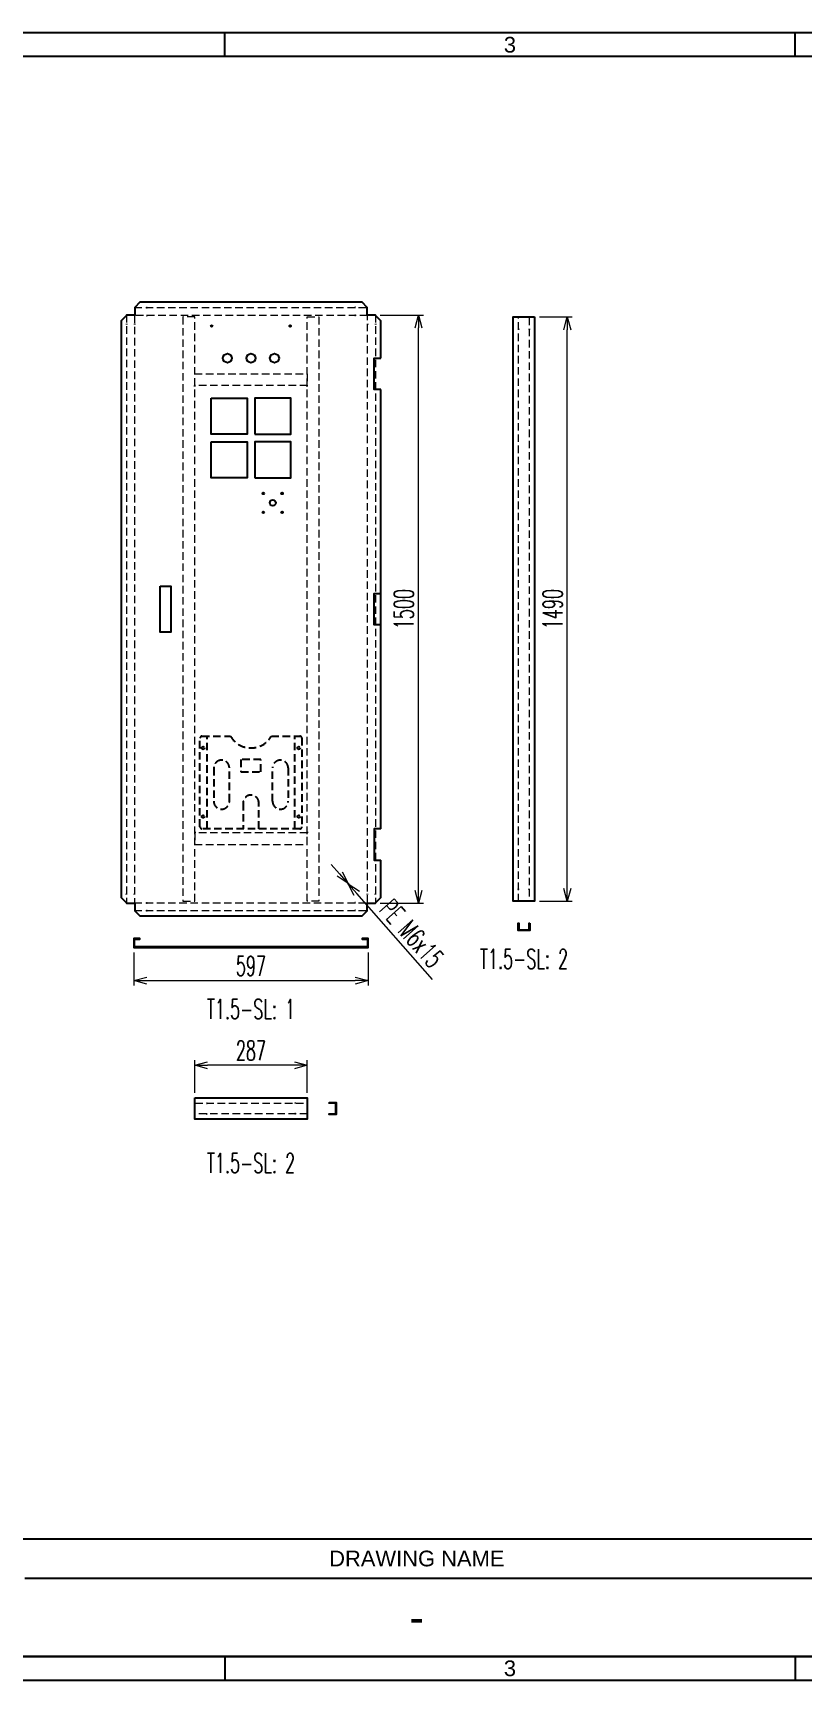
# Model space of a CAD drawing. Header units: millimetres. Extents: x 28713 to 59118, y -54378 to -19615.
# Drawn here: x 49719 to 51681, y -46563 to -42363 of the extents above; entities that cross this region are included whole.
import ezdxf
from ezdxf.enums import TextEntityAlignment as Align

# ---------------------------------------------------------------- set-up
doc = ezdxf.new("R2010")
doc.units = ezdxf.units.MM
doc.header["$LTSCALE"] = 3
doc.linetypes.add('HIDDEN', pattern=[9.525, 6.35, -3.175])
doc.layers.add('@.DM. NÉT ĐỨT', color=8, linetype='HIDDEN', lineweight=9)
for name, color, linetype in [('@.TEXT', 7, 'Continuous'), ('@.VISIBLE', 7, 'Continuous'), ('Ann_green', 3, 'Continuous'), ('dim', 7, 'Continuous')]:
    doc.layers.add(name, color=color, linetype=linetype)
doc.styles.add('Ann_w01', font='romans.shx', dxfattribs={"width": 0.6, "bigfont": 'chineset.shx'})
doc.styles.add('Arial', font='arial.ttf')
doc.dimstyles.new('Dim 01_SC25', dxfattribs={"dimscale": 25, "dimtxt": 2, "dimasz": 1.3, "dimexe": 0.5, "dimexo": 0.5, "dimgap": 0.5, "dimtad": 1, "dimdec": 1, "dimzin": 12, "dimdsep": 46, "dimtxsty": 'Ann_w01', "dimblk": 'OPEN30', "dimcen": 1.5, "dimclrd": 6, "dimclre": 6, "dimclrt": 3, "dimadec": 1, "dimazin": 3, "dimtm": 1e-09, "dimtfac": 1, "dimtdec": 1, "dimtmove": 0, "dimatfit": 3, "dimldrblk": 'OPEN30', "dimfxl": 1, "dimtolj": 1, "dimlwd": 20, "dimlwe": 20, "dimarcsym": 0})

# ---------------------------------------------------------------- blocks, each defined once
blk = doc.blocks.new('_Open30')
at = {"color": 0, "linetype": 'ByBlock', "lineweight": -2}
for p, q in [((-1, 0.27), (0, 0)), ((0, 0), (-1, -0.27)), ((0, 0), (-1, 0))]:
    blk.add_line(p, q, dxfattribs=at)
blk = doc.blocks.new('*D196')
at = {"layer": 'Defpoints', "color": 0, "transparency": 16777216}
for p in [(49977, -44694.5), (50574, -44694.5), (50574, -44779)]:
    blk.add_point(p, dxfattribs=at)
at = {"layer": 'dim', "color": 6, "lineweight": 20, "transparency": 16777216}
for p, q in [((49977, -44707), (49977, -44791.5)), ((50574, -44707), (50574, -44791.5)), ((50009.5, -44779), (50541.5, -44779))]:
    blk.add_line(p, q, dxfattribs=at)
at = {"layer": 'dim', "color": 6, "lineweight": 20, "transparency": 16777216, "xscale": 32.5, "yscale": 32.5, "zscale": 32.5, "rotation": 180}
blk.add_blockref('_Open30', (49977, -44779), dxfattribs=at)
at = {"layer": 'dim', "color": 6, "lineweight": 20, "transparency": 16777216, "xscale": 32.5, "yscale": 32.5, "zscale": 32.5}
blk.add_blockref('_Open30', (50574, -44779), dxfattribs=at)
at = {"layer": 'dim', "color": 3, "transparency": 16777216, "insert": (50275.5, -44741.5), "char_height": 50, "attachment_point": 5, "style": 'Ann_w01'}
blk.add_mtext('\\A1;597', dxfattribs=at)
blk = doc.blocks.new('*D175')
at = {"layer": 'Defpoints', "color": 0, "transparency": 16777216}
for p in [(50592.9, -43081.8), (50702.9, -43081.8), (50592.9, -44581.8)]:
    blk.add_point(p, dxfattribs=at)
at = {"layer": 'dim', "color": 6, "lineweight": 20, "transparency": 16777216}
for p, q in [((50605.4, -43081.8), (50715.4, -43081.8)), ((50702.9, -44549.3), (50702.9, -43114.3)), ((50605.4, -44581.8), (50715.4, -44581.8))]:
    blk.add_line(p, q, dxfattribs=at)
at = {"layer": 'dim', "color": 6, "lineweight": 20, "transparency": 16777216, "xscale": 32.5, "yscale": 32.5, "zscale": 32.5}
for p, rotation in [((50702.9, -43081.8), 90), ((50702.9, -44581.8), 270)]:
    blk.add_blockref('_Open30', p, dxfattribs=dict(at, rotation=rotation))
at = {"layer": 'dim', "color": 3, "transparency": 16777216, "insert": (50665.4, -43831.8), "char_height": 50, "attachment_point": 5, "rotation": 90, "style": 'Ann_w01'}
blk.add_mtext('\\A1;1500', dxfattribs=at)
blk = doc.blocks.new('*D176')
at = {"layer": 'Defpoints', "color": 0, "transparency": 16777216}
for p in [(50523.2, -44531.5), (50523.8, -44532.2)]:
    blk.add_point(p, dxfattribs=at)
at = {"layer": 'dim', "color": 6, "lineweight": 20, "transparency": 16777216}
for p, q in [((50501.7, -44507.1), (50480.2, -44482.7)), ((50523.2, -44531.5), (50523.8, -44532.2)), ((50738.5, -44775.9), (50545.3, -44556.6))]:
    blk.add_line(p, q, dxfattribs=at)
at = {"layer": 'dim', "color": 6, "lineweight": 20, "transparency": 16777216, "xscale": 32.5, "yscale": 32.5, "zscale": 32.5}
for p, rotation in [((50523.2, -44531.5), 311.381349988662), ((50523.8, -44532.2), 131.381349988662)]:
    blk.add_blockref('_Open30', p, dxfattribs=dict(at, rotation=rotation))
at = {"layer": 'dim', "color": 3, "transparency": 16777216, "insert": (50685.2, -44658.6), "char_height": 50, "attachment_point": 5, "rotation": 311.3813, "style": 'Ann_w01'}
blk.add_mtext('\\A1;PE M6x15', dxfattribs=at)
blk = doc.blocks.new('*D170')
at = {"layer": 'Defpoints', "color": 0, "transparency": 16777216}
for p in [(50999, -43086.8), (51082.2, -43086.8), (50999, -44576.8)]:
    blk.add_point(p, dxfattribs=at)
at = {"layer": 'dim', "color": 6, "lineweight": 20, "transparency": 16777216}
for p, q in [((51011.5, -43086.8), (51094.7, -43086.8)), ((51082.2, -44544.3), (51082.2, -43119.3)), ((51011.5, -44576.8), (51094.7, -44576.8))]:
    blk.add_line(p, q, dxfattribs=at)
at = {"layer": 'dim', "color": 6, "lineweight": 20, "transparency": 16777216, "xscale": 32.5, "yscale": 32.5, "zscale": 32.5}
for p, rotation in [((51082.2, -43086.8), 90), ((51082.2, -44576.8), 270)]:
    blk.add_blockref('_Open30', p, dxfattribs=dict(at, rotation=rotation))
at = {"layer": 'dim', "color": 3, "transparency": 16777216, "insert": (51044.7, -43831.8), "char_height": 50, "attachment_point": 5, "rotation": 90, "style": 'Ann_w01'}
blk.add_mtext('\\A1;1490', dxfattribs=at)
blk = doc.blocks.new('*D171')
at = {"layer": 'Defpoints', "color": 0, "transparency": 16777216}
for p in [(50132, -44994.8), (50132, -45078.1), (50419, -45078.1)]:
    blk.add_point(p, dxfattribs=at)
at = {"layer": 'dim', "color": 6, "lineweight": 20, "transparency": 16777216}
for p, q in [((50132, -45065.6), (50132, -44982.3)), ((50386.5, -44994.8), (50164.5, -44994.8)), ((50419, -45065.6), (50419, -44982.3))]:
    blk.add_line(p, q, dxfattribs=at)
at = {"layer": 'dim', "color": 6, "lineweight": 20, "transparency": 16777216, "xscale": 32.5, "yscale": 32.5, "zscale": 32.5, "rotation": 180}
blk.add_blockref('_Open30', (50132, -44994.8), dxfattribs=at)
at = {"layer": 'dim', "color": 6, "lineweight": 20, "transparency": 16777216, "xscale": 32.5, "yscale": 32.5, "zscale": 32.5}
blk.add_blockref('_Open30', (50419, -44994.8), dxfattribs=at)
at = {"layer": 'dim', "color": 3, "transparency": 16777216, "insert": (50275.5, -44957.3), "char_height": 50, "attachment_point": 5, "style": 'Ann_w01'}
blk.add_mtext('\\A1;287', dxfattribs=at)
blk = doc.blocks.new('KHUNG BAN VE (Made by Tung)')
at = {"layer": '@.VISIBLE', "color": 8}
for p, q in [((148.5, 207), (148.5, 210)), ((221.25, 207), (221.25, 210)), ((123, 13), (294, 13)), ((148.5, 3), (148.5, 0)), ((221.25, 3), (221.25, 0))]:
    blk.add_line(p, q, dxfattribs=at)
for points in [[(0, 0), (297, 0), (297, 210), (0, 210)], [(3, 3), (294, 3), (294, 207), (3, 207)], [(3, 18), (294, 18), (294, 3), (3, 3)]]:
    blk.add_lwpolyline(points, close=True, dxfattribs=at)
at = {"layer": '@.TEXT', "color": 1, "style": 'Arial'}
for p in [(184.875, 208.5), (184.875, 1.5)]:
    blk.add_text('3', height=2, dxfattribs=at).set_placement(p, align=Align.MIDDLE_CENTER)
at = {"layer": '@.TEXT', "color": 2, "style": 'Arial'}
blk.add_text('DRAWING NAME', height=2, dxfattribs=at).set_placement((173, 15.5), align=Align.MIDDLE_CENTER)
at = {"layer": '@.TEXT', "color": 1, "style": 'Arial'}
for tag, height, p in [('DESIGNER_NAME', 2, (38, 15.5)), ('PROJECT_CODE', 2, (258.5, 15.5)), ('SCALE', 2, (289, 15.5)), ('APPROVED_NAME', 2, (38, 10.5)), ('CUSTOMER_NAME', 2, (258.5, 10.5)), ('PAGE', 2, (289, 10.5)), ('DRAWING_NAME', 4, (173, 8)), ('TOTAL', 2, (289, 5.5))]:
    blk.add_attdef(tag, text='', height=height, dxfattribs=at).set_placement(p, align=Align.MIDDLE_CENTER)

msp = doc.modelspace()

# ---------------------------------------------------------------- linework, layer by layer
for p, q in [((49978.9, -43081.83), (49978.9, -43083.23)), ((50572.1, -43081.83), (50572.1, -43083.23)), ((49978.9, -44581.83), (49978.9, -44580.43)), ((50572.1, -44581.83), (50572.1, -44580.43))]:
    msp.add_line(p, q)
at = {"color": 1}
for p, q in [((50008.91, -43063.03), (50010.91, -43063.03)), ((50008.91, -43083.23), (50010.91, -43083.23)), ((50542.08, -43063.03), (50540.08, -43063.03)), ((50542.08, -43083.23), (50540.08, -43083.23)), ((49958.2, -43104.03), (49958.2, -43106.03)), ((49978.4, -43104.03), (49978.4, -43106.03)), ((50572.6, -43104.03), (50572.6, -43106.03)), ((50592.8, -43104.03), (50592.8, -43106.03)), ((50958.19, -43116.63), (50958.19, -43118.63)), ((50985.39, -43116.63), (50985.39, -43118.63)), ((49958.2, -44559.63), (49958.2, -44557.63)), ((49978.4, -44559.63), (49978.4, -44557.63)), ((50522.5, -44531.83), (50524.5, -44531.83)), ((50523.5, -44530.83), (50523.5, -44532.83)), ((50572.6, -44559.63), (50572.6, -44557.63)), ((50592.8, -44559.63), (50592.8, -44557.63)), ((50958.19, -44547.03), (50958.19, -44545.03)), ((50985.39, -44547.03), (50985.39, -44545.03)), ((50008.91, -44580.43), (50010.91, -44580.43)), ((50008.91, -44600.63), (50010.91, -44600.63)), ((50542.08, -44580.43), (50540.08, -44580.43)), ((50542.08, -44600.63), (50540.08, -44600.63)), ((50161.79, -45091.65), (50163.79, -45091.65)), ((50389.2, -45091.65), (50387.2, -45091.65)), ((50161.79, -45118.85), (50163.79, -45118.85)), ((50389.2, -45118.85), (50387.2, -45118.85))]:
    msp.add_line(p, q, dxfattribs=at)
for points in [[(50606.4, -43191.83), (50606.4, -43096.83), (50592.9, -43083.33), (50592.9, -43081.83), (50572.1, -43081.83), (50572.1, -43062.53), (50559, -43049.43), (49992, -43049.43), (49978.9, -43062.53), (49978.9, -43081.83), (49958.1, -43081.83), (49958.1, -43083.33), (49944.6, -43096.83), (49944.6, -44566.83), (49958.1, -44580.33), (49958.1, -44581.83), (49978.9, -44581.83), (49978.9, -44601.13), (49992, -44614.23), (50559, -44614.23), (50572.1, -44601.13), (50572.1, -44581.83), (50592.9, -44581.83), (50592.9, -44580.33), (50606.4, -44566.83), (50606.4, -44471.83)], [(50606.4, -43271.83), (50589.8, -43271.83), (50589.8, -43191.83), (50606.4, -43191.83)], [(50606.4, -44391.83), (50606.4, -43271.83)], [(50606.4, -43871.83), (50589.8, -43871.83), (50589.8, -43791.83), (50606.4, -43791.83)], [(50606.4, -44391.83), (50589.8, -44391.83), (50589.8, -44471.83), (50606.4, -44471.83)]]:
    msp.add_lwpolyline(points)
for points in [[(50998.99, -43086.83), (50998.99, -44576.83), (50944.59, -44576.83), (50944.59, -43086.83)], [(50044, -43773.08), (50071, -43773.08), (50071, -43890.58), (50044, -43890.58)], [(50986.79, -44632.97), (50986.79, -44650.97), (50956.79, -44650.97), (50956.79, -44632.97), (50958.29, -44632.97), (50958.29, -44649.47), (50985.29, -44649.47), (50985.29, -44632.97)], [(49978.5, -44693.05), (49978.5, -44673.05), (49992, -44673.05), (49992, -44671.55), (49977, -44671.55), (49977, -44694.55), (50574, -44694.55), (50574, -44671.55), (50559, -44671.55), (50559, -44673.05), (50572.5, -44673.05), (50572.5, -44693.05)], [(50132, -45078.05), (50419, -45078.05), (50419, -45132.45), (50132, -45132.45)], [(50475.14, -45090.25), (50493.14, -45090.25), (50493.14, -45120.25), (50475.14, -45120.25), (50475.14, -45118.75), (50491.64, -45118.75), (50491.64, -45091.75), (50475.14, -45091.75)]]:
    msp.add_lwpolyline(points, close=True)
for points in [[(50132, -43263.83), (50132, -43261.83), (50134, -43261.83)], [(50419, -43263.83), (50419, -43261.83), (50417, -43261.83)], [(50132, -44399.83), (50132, -44401.83), (50134, -44401.83)], [(50419, -44399.83), (50419, -44401.83), (50417, -44401.83)]]:
    msp.add_lwpolyline(points, dxfattribs=at)
at = {"color": 3}
for points in [[(50174, -43293.83), (50266, -43293.83), (50266, -43385.83), (50174, -43385.83)], [(50285, -43385.83), (50377, -43385.83), (50377, -43293.83), (50285, -43293.83)], [(50174, -43404.83), (50266, -43404.83), (50266, -43496.83), (50174, -43496.83)], [(50285, -43496.83), (50377, -43496.83), (50377, -43404.83), (50285, -43404.83)]]:
    msp.add_lwpolyline(points, close=True, dxfattribs=at)
for centre, radius in [((50215.5, -43191.83), 11.5), ((50275.5, -43191.83), 11.5), ((50335.5, -43191.83), 11.5), ((50307, -43536.83), 2.1), ((50331, -43560.83), 7.5), ((50355, -43536.83), 2.1), ((50307, -43584.83), 2.1), ((50355, -43584.83), 2.1)]:
    msp.add_circle(centre, radius)
at = {"layer": '@.DM. NÉT ĐỨT', "linetype": 'HIDDEN'}
for p, q in [((49958.2, -43081.83), (49958.2, -44581.83)), ((49978.4, -43063.03), (50572.6, -43063.03)), ((50592.8, -43081.83), (50592.8, -44581.83)), ((50958.19, -44576.83), (50958.19, -43088.23)), ((50985.39, -43088.23), (50985.39, -44576.83)), ((49978.4, -44600.63), (50572.6, -44600.63)), ((50133.4, -45091.65), (50419, -45091.65)), ((50419, -45118.85), (50133.4, -45118.85))]:
    msp.add_line(p, q, dxfattribs=at)
for points in [[(50572.6, -44580.43), (50572.6, -43083.23), (49978.4, -43083.23), (49978.4, -44580.43)], [(50102, -43086.83), (50102, -44576.83), (50132, -44576.83), (50132, -43086.83)], [(50449, -43086.83), (50449, -44576.83), (50419, -44576.83), (50419, -43086.83)], [(50419, -43261.83), (50132, -43261.83), (50132, -43231.83), (50419, -43231.83)], [(50419, -44401.83), (50132, -44401.83), (50132, -44431.83), (50419, -44431.83)]]:
    msp.add_lwpolyline(points, close=True, dxfattribs=at)
at = {"layer": '@.VISIBLE'}
for centre in [(50175.5, -43109.83), (50375.5, -43109.83)]:
    msp.add_circle(centre, 2, dxfattribs=at)
at = {"layer": 'Ann_green', "color": 8, "linetype": 'HIDDEN'}
for p, q in [((50163.5, -44391.83), (50163.5, -44155.83)), ((50387.5, -44391.83), (50387.5, -44155.83))]:
    msp.add_line(p, q, dxfattribs=at)
for points in [[(50405.5, -44160.83), (50405.5, -44386.83, -0.4142136), (50400.5, -44391.83), (50150.5, -44391.83, -0.4142136), (50145.5, -44386.83), (50145.5, -44160.83, -0.4142136), (50150.5, -44155.83), (50223.53, -44155.83, 0.5773503), (50327.46, -44155.83), (50400.5, -44155.83, -0.4142136)], [(50200.5, -44341.83), (50200.5, -44341.83, 0.4142136), (50220.5, -44321.83), (50220.5, -44236.83, 0.4142136), (50200.5, -44216.83), (50200.5, -44216.83, 0.4142136), (50180.5, -44236.83), (50180.5, -44321.83, 0.4142136)], [(50350.49, -44341.83), (50350.49, -44341.83, -0.4142136), (50330.49, -44321.83), (50330.49, -44236.83, -0.4142136), (50350.49, -44216.83), (50350.49, -44216.83, -0.4142136), (50370.49, -44236.83), (50370.49, -44321.83, -0.4142136)]]:
    msp.add_lwpolyline(points, format="xyb", close=True, dxfattribs=at)
msp.add_lwpolyline([(50250, -44246.33), (50301, -44246.33), (50301, -44215.33), (50250, -44215.33)], close=True, dxfattribs=at)
msp.add_lwpolyline([(50295.5, -44391.83), (50295.5, -44325.83, 1), (50255.5, -44325.83), (50255.5, -44391.83)], format="xyb", dxfattribs=at)
for centre in [(50153.5, -44185.83), (50397.5, -44185.83), (50153.5, -44360.83), (50397.5, -44360.83)]:
    msp.add_circle(centre, 3.5, dxfattribs=at)

# ---------------------------------------------------------------- block references
at = {"layer": '@.VISIBLE'}
ref = msp.add_blockref('KHUNG BAN VE (Made by Tung)', (47238.47, -46562.55), dxfattribs=dict(at, xscale=20, yscale=20, zscale=20))
ref.add_attrib('DRAWING_NAME', '-', dxfattribs={"layer": '@.TEXT', "color": 1, "height": 80, "style": 'Arial'}).set_placement((50698.47, -46402.55), align=Align.MIDDLE_CENTER)

# ---------------------------------------------------------------- texts
at = {"layer": 'dim', "color": 1, "style": 'Ann_w01', "width": 0.6}
for s, p in [('T1.5-SL: 2', (50971.79, -44723.64)), ('T1.5-SL: 1', (50275.5, -44851.63)), ('T1.5-SL: 2', (50275.5, -45244.39))]:
    msp.add_text(s, height=50, dxfattribs=at).set_placement(p, align=Align.MIDDLE_CENTER)

# ---------------------------------------------------------------- dimensions: what is measured, and where the dimension line sits
at = {"layer": 'dim'}
for base, p1, p2, angle, picture, middle in [((50702.88, -43081.83), (50592.9, -44581.83), (50592.9, -43081.83), 90, '*D175', (50665.38, -43831.83)), ((51082.2, -43086.83), (50998.99, -44576.83), (50998.99, -43086.83), 90, '*D170', (51044.7, -43831.83)), ((50132, -44994.85), (50419, -45078.05), (50132, -45078.05), 180, '*D171', (50275.5, -44957.35))]:
    dim = msp.add_linear_dim(base=base, p1=p1, p2=p2, angle=angle, dimstyle='Dim 01_SC25', dxfattribs=at)
    dim.commit()
    dim.dimension.update_dxf_attribs({"geometry": picture, "text_midpoint": middle})
dim = msp.add_diameter_dim_2p(p1=(50523.17, -44531.46), p2=(50523.83, -44532.21), text='PE M6x15', dimstyle='Dim 01_SC25', dxfattribs=at)
dim.commit()
dim.dimension.update_dxf_attribs({"geometry": '*D176', "text_midpoint": (50657.05, -44683.42), "dimtype": 163})
dim = msp.add_linear_dim(base=(50574, -44778.96), p1=(49977, -44694.55), p2=(50574, -44694.55), dimstyle='Dim 01_SC25', dxfattribs=at)
dim.commit()
dim.dimension.update_dxf_attribs({"geometry": '*D196', "text_midpoint": (50275.5, -44741.46)})

doc.saveas('drawing.dxf')
